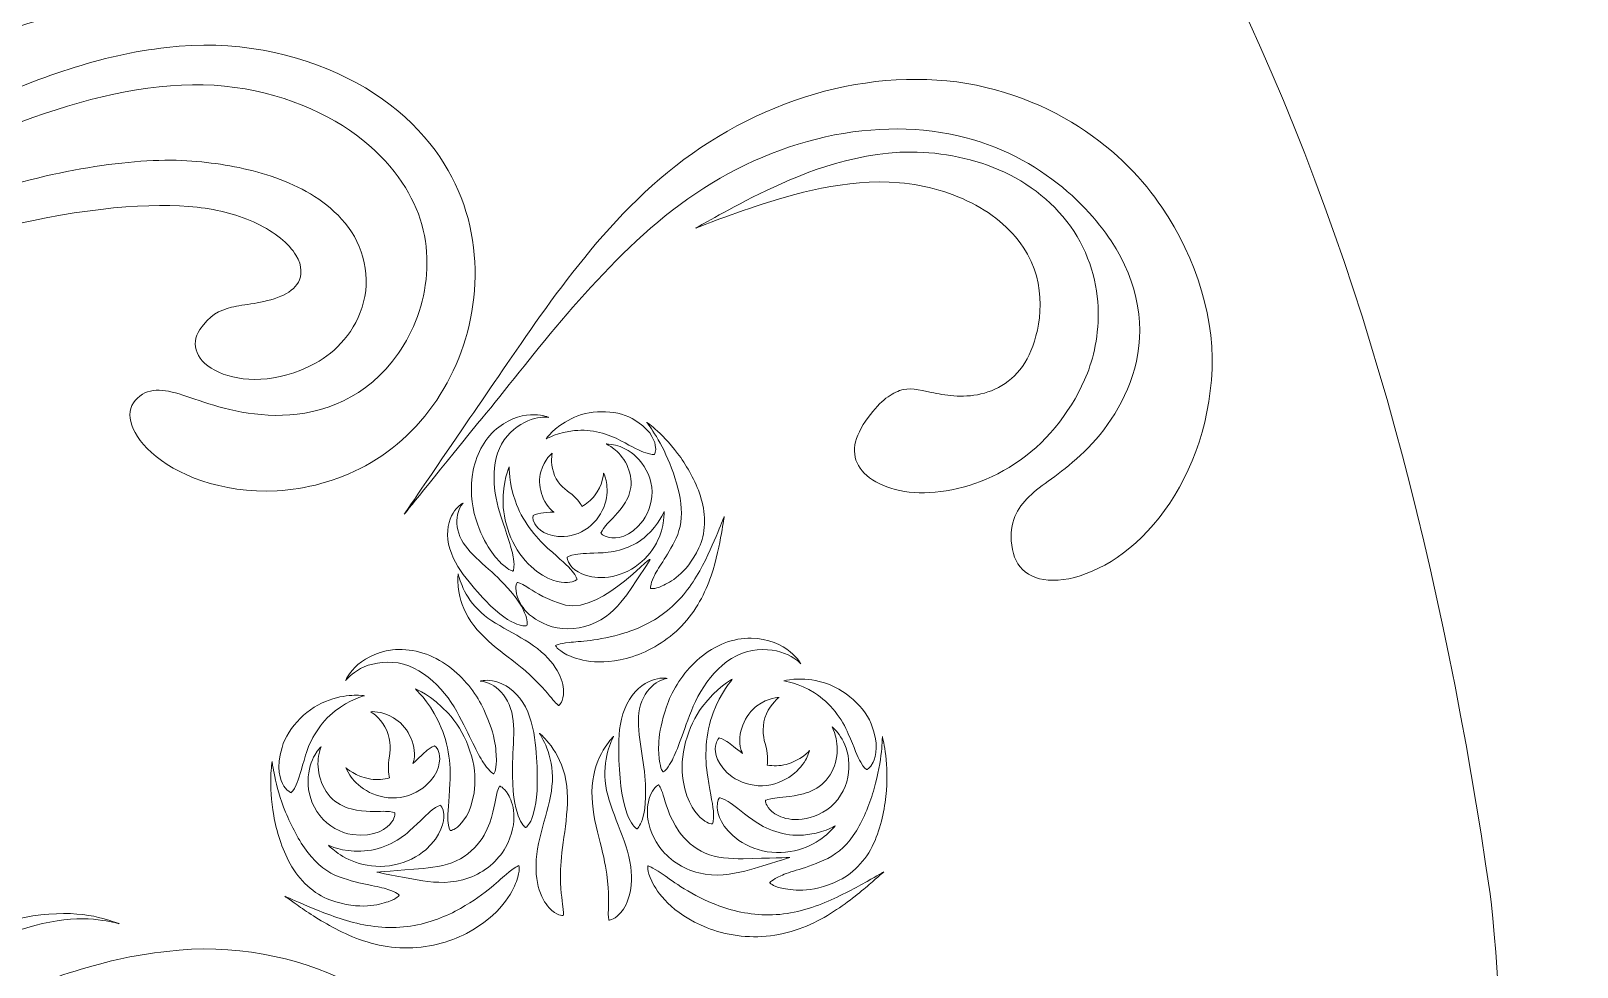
# Model space of a CAD drawing. Extents: x 359 to 483, y -510 to -85.
# Drawn here: x 439.47 to 482.82, y -238.26 to -212.01 of the extents above; entities that cross this region are included whole.
import ezdxf

# ---------------------------------------------------------------- set-up
doc = ezdxf.new("R2010")
doc.units = 0
doc.header["$MEASUREMENT"] = 0
doc.layers.add('Layer 1', color=7, linetype='Continuous')

msp = doc.modelspace()

# ---------------------------------------------------------------- linework, layer by layer
at = {"layer": 'Layer 1', "lineweight": 0}
for points, knots in [([(480.384, -236.21), (477.778, -218.221), (471.8, -202.258), (457.192, -190.652), (456.27, -189.919), (455.329, -189.239), (454.378, -188.583), (454.375, -188.577), (454.375, -188.574), (454.372, -188.568), (452.72, -185.571), (444.486, -174.406), (443.343, -166.788), (443.113, -165.25), (443.023, -163.689), (442.923, -162.139), (442.516, -155.827), (442.299, -149.504), (441.696, -143.205), (441.4, -140.11), (441.039, -137.006), (440.409, -133.958), (439.927, -131.628), (439.549, -128.164), (437.361, -126.737), (435.822, -125.733), (433.515, -125.783), (431.765, -125.417), (429.415, -124.926), (427.103, -124.275), (424.81, -123.567), (424.638, -123.514), (424.466, -123.476), (424.294, -123.43), (423.24, -120.997), (423.108, -118.615), (423.164, -117.16), (426.49, -115.522), (428.87, -111.133), (428.857, -105.967), (428.844, -100.129), (425.783, -95.293), (421.768, -94.311), (423.648, -93.525), (424.872, -91.484), (424.391, -89.236), (424.033, -87.566), (422.678, -86.221), (421.006, -85.876), (418.135, -85.282), (415.613, -87.462), (415.619, -90.226), (415.624, -92.127), (416.825, -93.741), (418.506, -94.37), (414.609, -95.495), (411.688, -100.28), (411.702, -106.008), (411.714, -111.174), (414.114, -115.551), (417.448, -117.174), (417.51, -118.618), (417.393, -120.978), (416.37, -123.399), (413.705, -123.916), (411.064, -124.78), (408.486, -125.448), (406.503, -125.963), (404.179, -125.643), (402.395, -126.819), (400.214, -128.258), (399.852, -131.723), (399.381, -134.055), (398.765, -137.106), (398.42, -140.212), (398.138, -143.309), (397.565, -149.61), (397.378, -155.934), (397.001, -162.248), (396.908, -163.799), (396.826, -165.36), (396.603, -166.899), (395.496, -174.522), (387.038, -186.635), (385.4, -189.64), (385.399, -189.643), (385.399, -189.644), (385.397, -189.647), (384.881, -190.029), (384.367, -190.419), (383.86, -190.826), (369.308, -202.502), (363.405, -218.492), (360.884, -236.493), (359.233, -248.287), (359.066, -443.788), (359.066, -443.788), (359.066, -479.813), (384.682, -509.503), (420.707, -509.503), (420.707, -509.503), (420.707, -509.503), (420.707, -509.503), (456.731, -509.503), (482.824, -479.813), (482.824, -443.788), (482.824, -443.788), (482.092, -247.996), (480.384, -236.21)], [0, 0, 0, 0, 1, 1, 1, 2, 2, 2, 3, 3, 3, 4, 4, 4, 5, 5, 5, 6, 6, 6, 7, 7, 7, 8, 8, 8, 9, 9, 9, 10, 10, 10, 11, 11, 11, 12, 12, 12, 13, 13, 13, 14, 14, 14, 15, 15, 15, 16, 16, 16, 17, 17, 17, 18, 18, 18, 19, 19, 19, 20, 20, 20, 21, 21, 21, 22, 22, 22, 23, 23, 23, 24, 24, 24, 25, 25, 25, 26, 26, 26, 27, 27, 27, 28, 28, 28, 29, 29, 29, 30, 30, 30, 31, 31, 31, 32, 32, 32, 33, 33, 33, 34, 34, 34, 35, 35, 35, 36, 36, 36, 36]), ([(423.083, -213.668), (423.524, -213.466), (423.829, -213.483), (424.079, -213.576), (424.329, -213.675), (424.533, -213.88), (424.863, -214.154), (425.494, -214.7), (426.813, -215.433), (428.423, -215.254), (429.209, -215.194), (430.443, -214.977), (431.821, -214.48), (433.201, -213.998), (434.717, -213.272), (436.162, -212.613), (437.6, -211.932), (439.067, -211.446), (440.18, -211.418), (440.733, -211.392), (441.183, -211.467), (441.482, -211.55), (441.782, -211.629), (441.94, -211.699), (441.94, -211.699), (441.94, -211.699), (441.773, -211.648), (441.471, -211.603), (441.169, -211.555), (440.725, -211.533), (440.198, -211.617), (439.134, -211.765), (437.8, -212.371), (436.455, -213.181), (435.094, -213.976), (433.636, -214.856), (432.22, -215.483), (430.814, -216.123), (429.441, -216.46), (428.539, -216.528), (426.77, -216.727), (424.927, -216.641), (423.684, -215.91), (423.07, -215.555), (422.651, -215.061), (422.549, -214.632), (422.439, -214.2), (422.632, -213.874), (423.083, -213.668)], [0, 0, 0, 0, 1, 1, 1, 2, 2, 2, 3, 3, 3, 4, 4, 4, 5, 5, 5, 6, 6, 6, 7, 7, 7, 8, 8, 8, 9, 9, 9, 10, 10, 10, 11, 11, 11, 12, 12, 12, 13, 13, 13, 14, 14, 14, 15, 15, 15, 16, 16, 16, 16]), ([(448.851, -224.201), (448.026, -224.643), (447.163, -224.861), (446.373, -224.903), (444.783, -224.986), (443.508, -224.44), (442.85, -223.833), (442.177, -223.216), (442.093, -222.635), (442.455, -222.305), (442.813, -221.972), (443.25, -222.062), (443.836, -222.257), (444.418, -222.452), (445.236, -222.768), (446.316, -222.789), (447.381, -222.805), (448.685, -222.452), (449.606, -221.268), (450.527, -220.137), (450.963, -218.237), (450.13, -216.696), (449.746, -215.925), (448.966, -215.046), (447.776, -214.416), (446.59, -213.789), (445.042, -213.398), (443.379, -213.548), (441.704, -213.666), (439.948, -214.224), (438.224, -214.942), (436.495, -215.657), (434.773, -216.525), (433.016, -217.192), (431.267, -217.865), (429.464, -218.318), (427.778, -218.333), (426.084, -218.343), (424.58, -217.873), (423.464, -217.236), (422.339, -216.598), (421.633, -215.777), (421.251, -215.167), (421.067, -214.855), (420.936, -214.605), (420.871, -214.424), (420.798, -214.248), (420.759, -214.155), (420.759, -214.155), (420.759, -214.155), (420.802, -214.246), (420.884, -214.419), (420.957, -214.595), (421.101, -214.837), (421.297, -215.137), (421.704, -215.722), (422.436, -216.492), (423.56, -217.06), (424.672, -217.628), (426.152, -218.012), (427.764, -217.928), (429.384, -217.84), (431.096, -217.33), (432.776, -216.599), (434.463, -215.875), (436.133, -214.943), (437.873, -214.141), (439.606, -213.339), (441.436, -212.668), (443.279, -212.473), (445.128, -212.243), (446.933, -212.624), (448.337, -213.328), (449.755, -214.031), (450.769, -215.109), (451.267, -216.109), (451.797, -217.094), (451.986, -218.237), (451.905, -219.289), (451.817, -220.348), (451.483, -221.352), (450.946, -222.201), (450.42, -223.056), (449.672, -223.748), (448.851, -224.201)], [0, 0, 0, 0, 1, 1, 1, 2, 2, 2, 3, 3, 3, 4, 4, 4, 5, 5, 5, 6, 6, 6, 7, 7, 7, 8, 8, 8, 9, 9, 9, 10, 10, 10, 11, 11, 11, 12, 12, 12, 13, 13, 13, 14, 14, 14, 15, 15, 15, 16, 16, 16, 17, 17, 17, 18, 18, 18, 19, 19, 19, 20, 20, 20, 21, 21, 21, 22, 22, 22, 23, 23, 23, 24, 24, 24, 25, 25, 25, 26, 26, 26, 27, 27, 27, 28, 28, 28, 28]), ([(472.569, -221.799), (472.44, -223.431), (471.799, -224.866), (470.942, -225.848), (470.105, -226.853), (469.034, -227.362), (468.269, -227.409), (467.882, -227.437), (467.569, -227.354), (467.35, -227.178), (467.132, -227.009), (467.013, -226.761), (466.969, -226.427), (466.891, -225.777), (467.122, -225.404), (467.456, -225.067), (467.791, -224.729), (468.311, -224.464), (468.894, -223.91), (469.479, -223.384), (470.118, -222.555), (470.418, -221.468), (470.727, -220.409), (470.539, -219.047), (469.759, -217.899), (469.38, -217.328), (468.788, -216.645), (467.94, -216.049), (467.088, -215.459), (466.008, -214.97), (464.737, -214.82), (463.476, -214.659), (462.074, -214.809), (460.734, -215.262), (459.389, -215.71), (458.128, -216.45), (457.043, -217.368), (454.871, -219.219), (453.276, -221.496), (451.991, -223.022), (450.731, -224.578), (449.932, -225.564), (449.932, -225.564), (449.932, -225.564), (450.648, -224.516), (451.777, -222.862), (452.346, -222.037), (453.004, -221.056), (453.759, -219.99), (454.52, -218.929), (455.39, -217.783), (456.472, -216.735), (457.544, -215.683), (458.87, -214.764), (460.325, -214.17), (461.777, -213.568), (463.366, -213.284), (464.872, -213.387), (466.38, -213.474), (467.782, -214.009), (468.845, -214.691), (469.919, -215.38), (470.688, -216.216), (471.175, -216.947), (472.159, -218.388), (472.713, -220.143), (472.569, -221.799)], [0, 0, 0, 0, 1, 1, 1, 2, 2, 2, 3, 3, 3, 4, 4, 4, 5, 5, 5, 6, 6, 6, 7, 7, 7, 8, 8, 8, 9, 9, 9, 10, 10, 10, 11, 11, 11, 12, 12, 12, 13, 13, 13, 14, 14, 14, 15, 15, 15, 16, 16, 16, 17, 17, 17, 18, 18, 18, 19, 19, 19, 20, 20, 20, 21, 21, 21, 22, 22, 22, 22]), ([(462.773, -224.341), (462.455, -223.964), (462.498, -223.496), (462.874, -222.948), (463.238, -222.416), (463.555, -222.194), (463.826, -222.096), (464.1, -222.002), (464.352, -222.067), (464.72, -222.148), (465.079, -222.222), (465.573, -222.315), (466.105, -222.188), (466.631, -222.074), (467.176, -221.716), (467.456, -221.093), (467.734, -220.513), (468.011, -219.346), (467.412, -218.27), (467.11, -217.737), (466.605, -217.242), (465.961, -216.893), (465.319, -216.545), (464.567, -216.328), (463.82, -216.265), (462.309, -216.145), (460.837, -216.578), (459.806, -216.92), (458.766, -217.275), (458.113, -217.538), (458.113, -217.538), (458.113, -217.538), (458.715, -217.181), (459.703, -216.674), (460.69, -216.186), (462.104, -215.514), (463.832, -215.412), (464.692, -215.371), (465.599, -215.502), (466.451, -215.835), (467.299, -216.167), (468.086, -216.742), (468.619, -217.488), (469.158, -218.239), (469.386, -219.131), (469.396, -219.891), (469.405, -220.658), (469.231, -221.319), (469.01, -221.796), (468.589, -222.752), (467.888, -223.61), (467.052, -224.148), (466.226, -224.697), (465.31, -224.951), (464.523, -224.961), (463.735, -224.97), (463.082, -224.714), (462.773, -224.341)], [0, 0, 0, 0, 1, 1, 1, 2, 2, 2, 3, 3, 3, 4, 4, 4, 5, 5, 5, 6, 6, 6, 7, 7, 7, 8, 8, 8, 9, 9, 9, 10, 10, 10, 11, 11, 11, 12, 12, 12, 13, 13, 13, 14, 14, 14, 15, 15, 15, 16, 16, 16, 17, 17, 17, 18, 18, 18, 19, 19, 19, 19]), ([(438.659, -217.522), (436.41, -218.055), (433.875, -218.93), (431.377, -219.288), (430.132, -219.47), (428.907, -219.528), (427.791, -219.426), (426.677, -219.324), (425.681, -219.08), (424.886, -218.757), (424.085, -218.445), (423.496, -218.047), (423.13, -217.733), (422.949, -217.572), (422.814, -217.441), (422.733, -217.341), (422.649, -217.245), (422.604, -217.194), (422.604, -217.194), (422.604, -217.194), (422.782, -217.401), (423.164, -217.69), (423.549, -217.974), (424.152, -218.321), (424.953, -218.569), (425.749, -218.828), (426.734, -218.997), (427.814, -219.022), (428.894, -219.046), (430.073, -218.912), (431.264, -218.659), (433.656, -218.158), (436.087, -217.151), (438.381, -216.479), (440.666, -215.786), (442.83, -215.514), (444.255, -215.683), (444.962, -215.753), (445.666, -215.89), (446.333, -216.128), (446.995, -216.372), (447.65, -216.703), (448.178, -217.284), (448.727, -217.865), (449.008, -218.785), (448.797, -219.607), (448.591, -220.435), (448.005, -221.017), (447.448, -221.326), (446.342, -221.919), (445.363, -221.849), (444.736, -221.582), (444.096, -221.294), (443.926, -220.797), (444.202, -220.386), (444.466, -219.98), (444.749, -219.845), (445.092, -219.757), (445.426, -219.675), (445.98, -219.654), (446.473, -219.45), (446.693, -219.359), (446.87, -219.226), (446.967, -219.054), (447.059, -218.885), (447.091, -218.607), (446.899, -218.298), (446.704, -217.971), (446.293, -217.644), (445.803, -217.408), (445.308, -217.171), (444.736, -217.016), (444.125, -216.955), (442.91, -216.808), (440.909, -216.963), (438.659, -217.522)], [0, 0, 0, 0, 1, 1, 1, 2, 2, 2, 3, 3, 3, 4, 4, 4, 5, 5, 5, 6, 6, 6, 7, 7, 7, 8, 8, 8, 9, 9, 9, 10, 10, 10, 11, 11, 11, 12, 12, 12, 13, 13, 13, 14, 14, 14, 15, 15, 15, 16, 16, 16, 17, 17, 17, 18, 18, 18, 19, 19, 19, 20, 20, 20, 21, 21, 21, 22, 22, 22, 23, 23, 23, 24, 24, 24, 25, 25, 25, 25]), ([(453.589, -222.88), (453.355, -222.932), (453.052, -223.096), (452.823, -223.372), (452.336, -223.925), (452.4, -224.866), (452.61, -225.496), (452.815, -226.147), (452.97, -226.554), (452.999, -226.81), (453.037, -227.064), (452.989, -227.156), (452.989, -227.156), (452.989, -227.156), (452.885, -227.149), (452.693, -226.975), (452.51, -226.796), (452.189, -226.469), (451.941, -225.693), (451.824, -225.303), (451.773, -224.812), (451.87, -224.33), (451.959, -223.848), (452.23, -223.382), (452.584, -223.118), (452.933, -222.85), (453.317, -222.762), (453.577, -222.771), (453.841, -222.775), (453.98, -222.847), (453.98, -222.847), (453.98, -222.847), (453.825, -222.82), (453.589, -222.88)], [0, 0, 0, 0, 1, 1, 1, 2, 2, 2, 3, 3, 3, 4, 4, 4, 5, 5, 5, 6, 6, 6, 7, 7, 7, 8, 8, 8, 9, 9, 9, 10, 10, 10, 11, 11, 11, 11]), ([(456.976, -223.626), (457.009, -223.807), (456.95, -223.883), (456.95, -223.883), (456.95, -223.883), (456.859, -223.897), (456.706, -223.845), (456.549, -223.795), (456.345, -223.678), (456.008, -223.501), (455.676, -223.316), (455.176, -223.166), (454.714, -223.218), (454.257, -223.256), (453.915, -223.451), (453.915, -223.451), (453.915, -223.451), (454.129, -223.119), (454.616, -222.884), (455.085, -222.632), (455.848, -222.611), (456.325, -222.88), (456.804, -223.134), (456.943, -223.453), (456.976, -223.626)], [0, 0, 0, 0, 1, 1, 1, 2, 2, 2, 3, 3, 3, 4, 4, 4, 5, 5, 5, 6, 6, 6, 7, 7, 7, 8, 8, 8, 8]), ([(458.266, -225.136), (458.406, -225.578), (458.381, -226.122), (458.199, -226.507), (457.825, -227.272), (457.387, -227.461), (457.172, -227.575), (456.938, -227.675), (456.84, -227.644), (456.84, -227.644), (456.84, -227.644), (456.825, -227.543), (456.933, -227.322), (457.025, -227.097), (457.303, -226.772), (457.56, -226.231), (457.683, -225.959), (457.741, -225.638), (457.691, -225.258), (457.644, -224.883), (457.519, -224.482), (457.382, -224.142), (457.105, -223.453), (456.736, -222.984), (456.736, -222.984), (456.736, -222.984), (457.228, -223.321), (457.687, -223.974), (457.914, -224.3), (458.134, -224.688), (458.266, -225.136)], [0, 0, 0, 0, 1, 1, 1, 2, 2, 2, 3, 3, 3, 4, 4, 4, 5, 5, 5, 6, 6, 6, 7, 7, 7, 8, 8, 8, 9, 9, 9, 10, 10, 10, 10]), ([(456.633, -225.74), (456.271, -226.224), (455.86, -226.254), (455.683, -226.218), (455.49, -226.177), (455.451, -226.087), (455.451, -226.087), (455.451, -226.087), (455.485, -226), (455.589, -225.882), (455.689, -225.76), (455.858, -225.618), (456.065, -225.338), (456.164, -225.196), (456.262, -225.019), (456.287, -224.815), (456.317, -224.61), (456.272, -224.371), (456.174, -224.172), (456.077, -223.972), (455.933, -223.817), (455.811, -223.724), (455.688, -223.631), (455.597, -223.592), (455.597, -223.592), (455.597, -223.592), (455.694, -223.587), (455.857, -223.626), (456.018, -223.665), (456.246, -223.764), (456.451, -223.961), (456.654, -224.156), (456.834, -224.453), (456.875, -224.8), (456.921, -225.15), (456.804, -225.502), (456.633, -225.74)], [0, 0, 0, 0, 1, 1, 1, 2, 2, 2, 3, 3, 3, 4, 4, 4, 5, 5, 5, 6, 6, 6, 7, 7, 7, 8, 8, 8, 9, 9, 9, 10, 10, 10, 11, 11, 11, 12, 12, 12, 12]), ([(454.134, -225.502), (453.807, -225.275), (453.65, -224.717), (453.769, -224.37), (453.866, -224.006), (454.084, -223.853), (454.084, -223.853), (454.084, -223.853), (454.029, -224.111), (454.117, -224.375), (454.199, -224.653), (454.405, -224.84), (454.563, -224.953), (454.754, -225.087), (454.86, -225.239), (454.916, -225.343), (455.046, -225.272), (455.17, -225.181), (455.267, -225.05), (455.505, -224.756), (455.525, -224.408), (455.525, -224.408), (455.525, -224.408), (455.563, -224.481), (455.594, -224.618), (455.626, -224.754), (455.642, -224.96), (455.585, -225.193), (455.528, -225.424), (455.395, -225.68), (455.176, -225.872), (454.958, -226.069), (454.671, -226.172), (454.424, -226.189), (453.917, -226.212), (453.673, -225.971), (453.596, -225.833), (453.514, -225.683), (453.551, -225.595), (453.551, -225.595), (453.551, -225.595), (453.631, -225.55), (453.769, -225.53), (453.862, -225.514), (453.988, -225.509), (454.137, -225.504), (454.136, -225.503), (454.135, -225.503), (454.134, -225.502)], [0, 0, 0, 0, 1, 1, 1, 2, 2, 2, 3, 3, 3, 4, 4, 4, 5, 5, 5, 6, 6, 6, 7, 7, 7, 8, 8, 8, 9, 9, 9, 10, 10, 10, 11, 11, 11, 12, 12, 12, 13, 13, 13, 14, 14, 14, 15, 15, 15, 16, 16, 16, 16]), ([(453.965, -226.519), (454.311, -226.832), (454.528, -227.011), (454.645, -227.157), (454.764, -227.299), (454.78, -227.392), (454.78, -227.392), (454.78, -227.392), (454.718, -227.467), (454.513, -227.48), (454.317, -227.488), (453.941, -227.436), (453.491, -227.03), (453.031, -226.632), (452.71, -225.862), (452.71, -225.257), (452.689, -224.645), (452.878, -224.236), (452.878, -224.236), (452.878, -224.236), (452.868, -224.687), (453.052, -225.195), (453.225, -225.713), (453.613, -226.213), (453.965, -226.519)], [0, 0, 0, 0, 1, 1, 1, 2, 2, 2, 3, 3, 3, 4, 4, 4, 5, 5, 5, 6, 6, 6, 7, 7, 7, 8, 8, 8, 8]), ([(451.497, -226.187), (451.695, -226.67), (452.323, -227.071), (452.715, -227.501), (453.506, -228.321), (453.375, -228.686), (453.375, -228.686), (453.375, -228.686), (453.005, -228.805), (452.214, -227.984), (452.016, -227.775), (451.805, -227.537), (451.592, -227.251), (451.382, -226.967), (451.195, -226.618), (451.158, -226.268), (451.12, -225.922), (451.225, -225.628), (451.348, -225.465), (451.472, -225.299), (451.583, -225.251), (451.583, -225.251), (451.583, -225.251), (451.498, -225.34), (451.445, -225.514), (451.391, -225.686), (451.393, -225.944), (451.497, -226.187)], [0, 0, 0, 0, 1, 1, 1, 2, 2, 2, 3, 3, 3, 4, 4, 4, 5, 5, 5, 6, 6, 6, 7, 7, 7, 8, 8, 8, 9, 9, 9, 9]), ([(454.493, -229.501), (454.208, -229.351), (454.176, -229.242), (454.176, -229.242), (454.176, -229.242), (454.271, -229.187), (454.561, -229.16), (454.848, -229.118), (455.337, -229.131), (456.118, -228.893), (456.507, -228.771), (456.94, -228.569), (457.314, -228.265), (457.689, -227.969), (457.994, -227.556), (458.22, -227.15), (458.447, -226.745), (458.609, -226.354), (458.725, -226.075), (458.839, -225.795), (458.908, -225.624), (458.908, -225.624), (458.908, -225.624), (458.878, -225.806), (458.829, -226.105), (458.775, -226.405), (458.697, -226.824), (458.538, -227.292), (458.38, -227.758), (458.121, -228.279), (457.713, -228.697), (457.313, -229.115), (456.803, -229.409), (456.33, -229.557), (455.367, -229.848), (454.77, -229.634), (454.493, -229.501)], [0, 0, 0, 0, 1, 1, 1, 2, 2, 2, 3, 3, 3, 4, 4, 4, 5, 5, 5, 6, 6, 6, 7, 7, 7, 8, 8, 8, 9, 9, 9, 10, 10, 10, 11, 11, 11, 12, 12, 12, 12]), ([(457.222, -225.487), (457.222, -225.487), (457.228, -225.583), (457.209, -225.745), (457.189, -225.905), (457.134, -226.134), (457.005, -226.374), (456.878, -226.612), (456.674, -226.858), (456.41, -227.037), (456.147, -227.218), (455.833, -227.316), (455.56, -227.335), (455.004, -227.365), (454.718, -227.146), (454.604, -227.009), (454.487, -226.863), (454.504, -226.769), (454.504, -226.769), (454.504, -226.769), (454.579, -226.714), (454.739, -226.688), (454.9, -226.657), (455.133, -226.662), (455.51, -226.641), (455.887, -226.63), (456.386, -226.48), (456.729, -226.162), (457.077, -225.86), (457.222, -225.487), (457.222, -225.487)], [0, 0, 0, 0, 1, 1, 1, 2, 2, 2, 3, 3, 3, 4, 4, 4, 5, 5, 5, 6, 6, 6, 7, 7, 7, 8, 8, 8, 9, 9, 9, 10, 10, 10, 10]), ([(453.105, -227.477), (453.105, -227.477), (453.202, -227.493), (453.372, -227.6), (453.55, -227.695), (453.795, -227.906), (454.263, -228.045), (455.28, -228.546), (456.817, -226.714), (456.832, -226.831), (456.832, -226.831), (456.565, -227.264), (456.176, -227.819), (455.975, -228.092), (455.704, -228.412), (455.302, -228.601), (454.909, -228.79), (454.451, -228.818), (454.083, -228.717), (453.331, -228.487), (453.135, -228.005), (453.082, -227.793), (453.035, -227.554), (453.105, -227.477), (453.105, -227.477)], [0, 0, 0, 0, 1, 1, 1, 2, 2, 2, 3, 3, 3, 4, 4, 4, 5, 5, 5, 6, 6, 6, 7, 7, 7, 8, 8, 8, 8]), ([(454.398, -230.631), (454.364, -230.883), (454.267, -230.928), (454.267, -230.928), (454.267, -230.928), (454.185, -230.872), (454.06, -230.715), (453.929, -230.559), (453.754, -230.324), (453.322, -229.946), (452.91, -229.575), (452.109, -229.109), (451.726, -228.448), (451.537, -228.127), (451.469, -227.811), (451.449, -227.59), (451.43, -227.369), (451.448, -227.238), (451.448, -227.238), (451.448, -227.238), (451.474, -227.369), (451.555, -227.565), (451.635, -227.759), (451.78, -228.017), (452.004, -228.238), (452.441, -228.692), (453.224, -228.945), (453.777, -229.418), (454.322, -229.886), (454.435, -230.39), (454.398, -230.631)], [0, 0, 0, 0, 1, 1, 1, 2, 2, 2, 3, 3, 3, 4, 4, 4, 5, 5, 5, 6, 6, 6, 7, 7, 7, 8, 8, 8, 9, 9, 9, 10, 10, 10, 10]), ([(452.091, -230.891), (452.501, -231.689), (452.514, -232.195), (452.52, -232.476), (452.514, -232.761), (452.447, -232.844), (452.447, -232.844), (452.447, -232.844), (452.346, -232.808), (452.186, -232.575), (452.018, -232.348), (451.831, -231.903), (451.479, -231.223), (451.147, -230.555), (450.44, -229.76), (449.613, -229.717), (449.212, -229.684), (448.845, -229.798), (448.621, -229.944), (448.39, -230.085), (448.291, -230.23), (448.291, -230.23), (448.291, -230.23), (448.347, -230.065), (448.553, -229.859), (448.751, -229.651), (449.122, -229.426), (449.603, -229.369), (450.084, -229.304), (450.653, -229.461), (451.094, -229.769), (451.541, -230.072), (451.88, -230.496), (452.091, -230.891)], [0, 0, 0, 0, 1, 1, 1, 2, 2, 2, 3, 3, 3, 4, 4, 4, 5, 5, 5, 6, 6, 6, 7, 7, 7, 8, 8, 8, 9, 9, 9, 10, 10, 10, 11, 11, 11, 11]), ([(460.697, -229.509), (460.459, -229.388), (460.082, -229.312), (459.687, -229.387), (458.869, -229.516), (458.248, -230.381), (457.988, -231.079), (457.71, -231.792), (457.57, -232.255), (457.426, -232.498), (457.292, -232.746), (457.195, -232.793), (457.195, -232.793), (457.195, -232.793), (457.12, -232.717), (457.084, -232.434), (457.06, -232.154), (457.02, -231.65), (457.345, -230.813), (457.513, -230.398), (457.807, -229.942), (458.22, -229.594), (458.626, -229.241), (459.175, -229.026), (459.66, -229.039), (460.144, -229.046), (460.537, -229.231), (460.756, -229.417), (460.982, -229.601), (461.055, -229.759), (461.055, -229.759), (461.055, -229.759), (460.942, -229.625), (460.697, -229.509)], [0, 0, 0, 0, 1, 1, 1, 2, 2, 2, 3, 3, 3, 4, 4, 4, 5, 5, 5, 6, 6, 6, 7, 7, 7, 8, 8, 8, 9, 9, 9, 10, 10, 10, 11, 11, 11, 11]), ([(452.971, -232.901), (452.943, -232.258), (453.115, -231.444), (452.879, -230.903), (452.763, -230.629), (452.557, -230.427), (452.378, -230.337), (452.197, -230.244), (452.061, -230.244), (452.061, -230.244), (452.061, -230.244), (452.187, -230.197), (452.412, -230.233), (452.634, -230.269), (452.941, -230.421), (453.176, -230.721), (453.415, -231.024), (453.535, -231.441), (453.589, -231.827), (453.641, -232.217), (453.66, -232.571), (453.667, -232.89), (453.687, -234.155), (453.342, -234.352), (453.342, -234.352), (453.342, -234.352), (452.991, -234.166), (452.971, -232.901)], [0, 0, 0, 0, 1, 1, 1, 2, 2, 2, 3, 3, 3, 4, 4, 4, 5, 5, 5, 6, 6, 6, 7, 7, 7, 8, 8, 8, 9, 9, 9, 9]), ([(456.68, -232.904), (456.793, -234.165), (456.463, -234.386), (456.463, -234.386), (456.463, -234.386), (456.099, -234.227), (455.986, -232.966), (455.96, -232.648), (455.942, -232.294), (455.953, -231.901), (455.966, -231.511), (456.043, -231.084), (456.248, -230.758), (456.45, -230.435), (456.74, -230.252), (456.957, -230.193), (457.177, -230.133), (457.307, -230.167), (457.307, -230.167), (457.307, -230.167), (457.172, -230.181), (457.002, -230.292), (456.833, -230.401), (456.649, -230.623), (456.563, -230.908), (456.385, -231.471), (456.641, -232.262), (456.68, -232.904)], [0, 0, 0, 0, 1, 1, 1, 2, 2, 2, 3, 3, 3, 4, 4, 4, 5, 5, 5, 6, 6, 6, 7, 7, 7, 8, 8, 8, 9, 9, 9, 9]), ([(458.445, -232.928), (458.527, -233.448), (458.602, -233.754), (458.61, -233.958), (458.623, -234.159), (458.58, -234.246), (458.58, -234.246), (458.58, -234.246), (458.481, -234.261), (458.305, -234.126), (458.138, -233.993), (457.861, -233.686), (457.756, -233.029), (457.637, -232.372), (457.884, -231.491), (458.294, -230.966), (458.692, -230.421), (459.134, -230.191), (459.134, -230.191), (459.134, -230.191), (458.805, -230.566), (458.6, -231.133), (458.378, -231.699), (458.353, -232.411), (458.445, -232.928)], [0, 0, 0, 0, 1, 1, 1, 2, 2, 2, 3, 3, 3, 4, 4, 4, 5, 5, 5, 6, 6, 6, 7, 7, 7, 8, 8, 8, 8]), ([(462.388, -231.721), (462.227, -231.321), (461.881, -230.841), (461.438, -230.573), (461.009, -230.295), (460.578, -230.235), (460.578, -230.235), (460.578, -230.235), (460.679, -230.208), (460.856, -230.192), (461.032, -230.177), (461.287, -230.18), (461.571, -230.251), (462.145, -230.369), (462.803, -230.881), (463.024, -231.436), (463.258, -231.982), (463.165, -232.348), (463.084, -232.519), (462.995, -232.698), (462.901, -232.724), (462.901, -232.724), (462.901, -232.724), (462.822, -232.674), (462.736, -232.52), (462.644, -232.367), (462.56, -232.118), (462.388, -231.721)], [0, 0, 0, 0, 1, 1, 1, 2, 2, 2, 3, 3, 3, 4, 4, 4, 5, 5, 5, 6, 6, 6, 7, 7, 7, 8, 8, 8, 9, 9, 9, 9]), ([(447.996, -231.08), (447.582, -231.393), (447.289, -231.906), (447.17, -232.321), (447.041, -232.733), (446.983, -232.99), (446.908, -233.152), (446.839, -233.313), (446.765, -233.372), (446.765, -233.372), (446.765, -233.372), (446.669, -233.356), (446.562, -233.187), (446.463, -233.025), (446.333, -232.671), (446.508, -232.104), (446.67, -231.528), (447.27, -230.95), (447.829, -230.774), (448.105, -230.673), (448.358, -230.643), (448.534, -230.64), (448.712, -230.637), (448.816, -230.653), (448.816, -230.653), (448.816, -230.653), (448.393, -230.759), (447.996, -231.08)], [0, 0, 0, 0, 1, 1, 1, 2, 2, 2, 3, 3, 3, 4, 4, 4, 5, 5, 5, 6, 6, 6, 7, 7, 7, 8, 8, 8, 9, 9, 9, 9]), ([(451.483, -234.286), (451.322, -234.439), (451.222, -234.434), (451.222, -234.434), (451.222, -234.434), (451.17, -234.352), (451.162, -234.151), (451.149, -233.947), (451.191, -233.635), (451.218, -233.109), (451.256, -232.585), (451.157, -231.879), (450.876, -231.34), (450.613, -230.798), (450.247, -230.459), (450.247, -230.459), (450.247, -230.459), (450.711, -230.642), (451.163, -231.142), (451.626, -231.622), (451.963, -232.471), (451.914, -233.138), (451.878, -233.802), (451.635, -234.136), (451.483, -234.286)], [0, 0, 0, 0, 1, 1, 1, 2, 2, 2, 3, 3, 3, 4, 4, 4, 5, 5, 5, 6, 6, 6, 7, 7, 7, 8, 8, 8, 8]), ([(449.52, -232.349), (449.559, -232.125), (449.558, -231.803), (449.394, -231.526), (449.245, -231.252), (448.997, -231.102), (448.997, -231.102), (448.997, -231.102), (449.287, -231.063), (449.637, -231.276), (449.992, -231.462), (450.289, -232.011), (450.211, -232.436), (450.205, -232.483), (450.189, -232.516), (450.178, -232.557), (450.353, -232.392), (450.478, -232.26), (450.578, -232.181), (450.693, -232.085), (450.781, -232.057), (450.781, -232.057), (450.781, -232.057), (450.87, -232.096), (450.914, -232.274), (450.953, -232.439), (450.943, -232.808), (450.535, -233.178), (450.332, -233.355), (450.032, -233.497), (449.714, -233.516), (449.399, -233.538), (449.097, -233.447), (448.873, -233.315), (448.647, -233.182), (448.496, -233.012), (448.412, -232.884), (448.328, -232.754), (448.298, -232.668), (448.298, -232.668), (448.298, -232.668), (448.577, -232.932), (448.997, -232.99), (449.18, -233.022), (449.358, -233), (449.524, -232.954), (449.495, -232.838), (449.468, -232.633), (449.52, -232.349)], [0, 0, 0, 0, 1, 1, 1, 2, 2, 2, 3, 3, 3, 4, 4, 4, 5, 5, 5, 6, 6, 6, 7, 7, 7, 8, 8, 8, 9, 9, 9, 10, 10, 10, 11, 11, 11, 12, 12, 12, 13, 13, 13, 14, 14, 14, 15, 15, 15, 16, 16, 16, 16]), ([(458.769, -231.836), (458.769, -231.836), (458.86, -231.854), (458.985, -231.938), (459.095, -232.007), (459.225, -232.123), (459.423, -232.273), (459.407, -232.233), (459.388, -232.2), (459.376, -232.153), (459.254, -231.739), (459.493, -231.162), (459.826, -230.94), (460.151, -230.691), (460.444, -230.7), (460.444, -230.7), (460.444, -230.7), (460.213, -230.875), (460.094, -231.163), (459.96, -231.456), (459.992, -231.776), (460.054, -231.995), (460.136, -232.272), (460.131, -232.479), (460.114, -232.597), (460.283, -232.626), (460.463, -232.629), (460.642, -232.577), (461.053, -232.476), (461.303, -232.185), (461.303, -232.185), (461.303, -232.185), (461.282, -232.273), (461.212, -232.411), (461.142, -232.547), (461.01, -232.732), (460.799, -232.888), (460.59, -233.042), (460.299, -233.164), (459.983, -233.175), (459.665, -233.19), (459.352, -233.08), (459.132, -232.925), (458.687, -232.6), (458.639, -232.234), (458.661, -232.066), (458.686, -231.884), (458.769, -231.836), (458.769, -231.836)], [0, 0, 0, 0, 1, 1, 1, 2, 2, 2, 3, 3, 3, 4, 4, 4, 5, 5, 5, 6, 6, 6, 7, 7, 7, 8, 8, 8, 9, 9, 9, 10, 10, 10, 11, 11, 11, 12, 12, 12, 13, 13, 13, 14, 14, 14, 15, 15, 15, 16, 16, 16, 16]), ([(454.375, -236.495), (454.41, -236.714), (454.396, -236.814), (454.396, -236.814), (454.396, -236.814), (454.29, -236.848), (454.077, -236.674), (453.868, -236.51), (453.575, -236.033), (453.638, -235.245), (453.7, -234.45), (454.11, -233.628), (454.089, -232.922), (454.086, -232.57), (453.994, -232.254), (453.901, -232.04), (453.808, -231.824), (453.724, -231.703), (453.724, -231.703), (453.724, -231.703), (453.839, -231.793), (453.994, -231.984), (454.148, -232.174), (454.336, -232.477), (454.434, -232.875), (454.64, -233.689), (454.367, -234.674), (454.332, -235.298), (454.287, -235.943), (454.346, -236.273), (454.375, -236.495)], [0, 0, 0, 0, 1, 1, 1, 2, 2, 2, 3, 3, 3, 4, 4, 4, 5, 5, 5, 6, 6, 6, 7, 7, 7, 8, 8, 8, 9, 9, 9, 10, 10, 10, 10]), ([(455.577, -235.43), (455.477, -234.814), (455.102, -233.863), (455.222, -233.031), (455.278, -232.625), (455.434, -232.304), (455.567, -232.099), (455.701, -231.893), (455.806, -231.791), (455.806, -231.791), (455.806, -231.791), (455.735, -231.921), (455.665, -232.145), (455.595, -232.368), (455.536, -232.692), (455.57, -233.042), (455.623, -233.746), (456.117, -234.521), (456.262, -235.305), (456.406, -236.082), (456.165, -236.588), (455.975, -236.772), (455.781, -236.967), (455.672, -236.945), (455.672, -236.945), (455.672, -236.945), (455.648, -236.847), (455.659, -236.626), (455.665, -236.401), (455.689, -236.067), (455.577, -235.43)], [0, 0, 0, 0, 1, 1, 1, 2, 2, 2, 3, 3, 3, 4, 4, 4, 5, 5, 5, 6, 6, 6, 7, 7, 7, 8, 8, 8, 9, 9, 9, 10, 10, 10, 10]), ([(461.322, -234.072), (460.686, -234.235), (460.316, -233.986), (460.186, -233.842), (460.046, -233.683), (460.069, -233.585), (460.069, -233.585), (460.069, -233.585), (460.154, -233.541), (460.324, -233.522), (460.493, -233.495), (460.744, -233.503), (461.132, -233.402), (461.324, -233.346), (461.539, -233.255), (461.705, -233.087), (461.874, -232.922), (461.998, -232.677), (462.048, -232.433), (462.099, -232.189), (462.076, -231.954), (462.032, -231.79), (461.987, -231.625), (461.934, -231.529), (461.934, -231.529), (461.934, -231.529), (462.02, -231.594), (462.13, -231.742), (462.238, -231.89), (462.361, -232.133), (462.396, -232.443), (462.431, -232.749), (462.376, -233.124), (462.171, -233.445), (461.969, -233.771), (461.63, -233.986), (461.322, -234.072)], [0, 0, 0, 0, 1, 1, 1, 2, 2, 2, 3, 3, 3, 4, 4, 4, 5, 5, 5, 6, 6, 6, 7, 7, 7, 8, 8, 8, 9, 9, 9, 10, 10, 10, 11, 11, 11, 12, 12, 12, 12]), ([(463.136, -234.71), (462.948, -235.183), (462.554, -235.625), (462.135, -235.829), (461.291, -236.224), (460.783, -236.094), (460.519, -236.052), (460.248, -235.985), (460.185, -235.899), (460.185, -235.899), (460.185, -235.899), (460.243, -235.811), (460.491, -235.704), (460.729, -235.583), (461.199, -235.507), (461.811, -235.213), (462.112, -235.061), (462.393, -234.813), (462.613, -234.443), (462.832, -234.08), (462.999, -233.644), (463.113, -233.252), (463.344, -232.459), (463.342, -231.797), (463.342, -231.797), (463.342, -231.797), (463.523, -232.433), (463.456, -233.312), (463.42, -233.75), (463.336, -234.236), (463.136, -234.71)], [0, 0, 0, 0, 1, 1, 1, 2, 2, 2, 3, 3, 3, 4, 4, 4, 5, 5, 5, 6, 6, 6, 7, 7, 7, 8, 8, 8, 9, 9, 9, 10, 10, 10, 10]), ([(447.583, -232.994), (447.658, -233.231), (447.807, -233.461), (447.993, -233.608), (448.175, -233.757), (448.399, -233.826), (448.595, -233.861), (448.991, -233.921), (449.24, -233.887), (449.412, -233.896), (449.583, -233.897), (449.671, -233.932), (449.671, -233.932), (449.671, -233.932), (449.705, -234.027), (449.582, -234.2), (449.468, -234.357), (449.126, -234.643), (448.476, -234.547), (448.161, -234.494), (447.801, -234.315), (447.566, -234.012), (447.329, -233.715), (447.235, -233.348), (447.238, -233.04), (447.241, -232.727), (447.337, -232.473), (447.43, -232.315), (447.524, -232.156), (447.602, -232.082), (447.602, -232.082), (447.602, -232.082), (447.559, -232.183), (447.532, -232.352), (447.505, -232.52), (447.507, -232.756), (447.583, -232.994)], [0, 0, 0, 0, 1, 1, 1, 2, 2, 2, 3, 3, 3, 4, 4, 4, 5, 5, 5, 6, 6, 6, 7, 7, 7, 8, 8, 8, 9, 9, 9, 10, 10, 10, 11, 11, 11, 12, 12, 12, 12]), ([(446.609, -233.919), (446.764, -234.297), (446.976, -234.713), (447.232, -235.051), (447.489, -235.396), (447.794, -235.613), (448.109, -235.733), (448.749, -235.962), (449.224, -235.988), (449.473, -236.084), (449.732, -236.164), (449.798, -236.246), (449.798, -236.246), (449.798, -236.246), (449.744, -236.337), (449.482, -236.432), (449.224, -236.502), (448.732, -236.684), (447.852, -236.38), (447.413, -236.221), (446.975, -235.822), (446.739, -235.371), (446.49, -234.921), (446.356, -234.446), (446.275, -234.015), (446.116, -233.147), (446.23, -232.496), (446.23, -232.496), (446.23, -232.496), (446.297, -233.154), (446.609, -233.919)], [0, 0, 0, 0, 1, 1, 1, 2, 2, 2, 3, 3, 3, 4, 4, 4, 5, 5, 5, 6, 6, 6, 7, 7, 7, 8, 8, 8, 9, 9, 9, 10, 10, 10, 10]), ([(450.468, -235.495), (450.828, -235.464), (451.214, -235.397), (451.508, -235.227), (451.807, -235.06), (452.035, -234.803), (452.173, -234.561), (452.441, -234.071), (452.456, -233.704), (452.512, -233.491), (452.552, -233.272), (452.607, -233.188), (452.607, -233.188), (452.607, -233.188), (452.713, -233.198), (452.853, -233.423), (452.969, -233.631), (453.18, -234.155), (452.776, -234.911), (452.569, -235.273), (452.194, -235.604), (451.746, -235.764), (451.29, -235.93), (450.829, -235.897), (450.458, -235.843), (449.718, -235.721), (449.167, -235.599), (449.167, -235.599), (449.167, -235.599), (449.736, -235.554), (450.468, -235.495)], [0, 0, 0, 0, 1, 1, 1, 2, 2, 2, 3, 3, 3, 4, 4, 4, 5, 5, 5, 6, 6, 6, 7, 7, 7, 8, 8, 8, 9, 9, 9, 10, 10, 10, 10]), ([(456.852, -233.411), (456.967, -233.173), (457.072, -233.152), (457.072, -233.152), (457.072, -233.152), (457.135, -233.23), (457.198, -233.443), (457.276, -233.649), (457.329, -234.012), (457.647, -234.472), (457.81, -234.698), (458.063, -234.93), (458.378, -235.065), (458.688, -235.203), (459.079, -235.229), (459.44, -235.223), (460.175, -235.204), (460.745, -235.19), (460.745, -235.19), (460.745, -235.19), (460.21, -235.369), (459.487, -235.568), (459.123, -235.66), (458.669, -235.741), (458.198, -235.624), (457.735, -235.512), (457.328, -235.221), (457.084, -234.883), (456.604, -234.174), (456.758, -233.63), (456.852, -233.411)], [0, 0, 0, 0, 1, 1, 1, 2, 2, 2, 3, 3, 3, 4, 4, 4, 5, 5, 5, 6, 6, 6, 7, 7, 7, 8, 8, 8, 9, 9, 9, 10, 10, 10, 10]), ([(458.775, -233.514), (458.775, -233.514), (458.869, -233.523), (459.017, -233.617), (459.171, -233.708), (459.364, -233.886), (459.713, -234.136), (460.054, -234.396), (460.606, -234.606), (461.127, -234.559), (461.64, -234.529), (462.018, -234.3), (462.018, -234.3), (462.018, -234.3), (461.956, -234.386), (461.824, -234.509), (461.693, -234.63), (461.486, -234.785), (461.209, -234.897), (460.934, -235.009), (460.59, -235.074), (460.243, -235.042), (459.894, -235.013), (459.561, -234.879), (459.315, -234.708), (458.822, -234.352), (458.722, -233.975), (458.711, -233.783), (458.703, -233.581), (458.775, -233.514), (458.775, -233.514)], [0, 0, 0, 0, 1, 1, 1, 2, 2, 2, 3, 3, 3, 4, 4, 4, 5, 5, 5, 6, 6, 6, 7, 7, 7, 8, 8, 8, 9, 9, 9, 10, 10, 10, 10]), ([(448.721, -235.011), (449.244, -235.004), (449.771, -234.737), (450.084, -234.443), (450.404, -234.158), (450.578, -233.961), (450.721, -233.854), (450.859, -233.745), (450.951, -233.726), (450.951, -233.726), (450.951, -233.726), (451.029, -233.785), (451.043, -233.987), (451.051, -234.179), (450.992, -234.565), (450.539, -234.971), (450.312, -235.166), (449.995, -235.334), (449.651, -235.399), (449.309, -235.468), (448.961, -235.438), (448.675, -235.356), (448.388, -235.274), (448.165, -235.142), (448.022, -235.034), (447.879, -234.925), (447.808, -234.847), (447.808, -234.847), (447.808, -234.847), (448.208, -235.036), (448.721, -235.011)], [0, 0, 0, 0, 1, 1, 1, 2, 2, 2, 3, 3, 3, 4, 4, 4, 5, 5, 5, 6, 6, 6, 7, 7, 7, 8, 8, 8, 9, 9, 9, 10, 10, 10, 10]), ([(447.082, -236.492), (447.39, -236.624), (447.822, -236.81), (448.318, -236.956), (448.813, -237.104), (449.379, -237.195), (449.913, -237.138), (450.45, -237.088), (450.957, -236.908), (451.362, -236.698), (452.173, -236.268), (452.543, -235.862), (452.795, -235.664), (453.038, -235.452), (453.147, -235.417), (453.147, -235.417), (453.147, -235.417), (453.198, -235.523), (453.084, -235.858), (452.963, -236.173), (452.657, -236.797), (451.681, -237.317), (451.197, -237.569), (450.571, -237.738), (449.934, -237.725), (449.291, -237.72), (448.682, -237.519), (448.193, -237.281), (447.7, -237.042), (447.308, -236.777), (447.03, -236.588), (446.755, -236.394), (446.588, -236.276), (446.588, -236.276), (446.588, -236.276), (446.775, -236.358), (447.082, -236.492)], [0, 0, 0, 0, 1, 1, 1, 2, 2, 2, 3, 3, 3, 4, 4, 4, 5, 5, 5, 6, 6, 6, 7, 7, 7, 8, 8, 8, 9, 9, 9, 10, 10, 10, 11, 11, 11, 12, 12, 12, 12]), ([(456.768, -235.425), (456.768, -235.425), (456.88, -235.448), (457.144, -235.633), (457.415, -235.805), (457.825, -236.169), (458.677, -236.512), (459.102, -236.679), (459.624, -236.805), (460.164, -236.799), (460.7, -236.8), (461.254, -236.65), (461.731, -236.451), (462.21, -236.253), (462.619, -236.024), (462.912, -235.861), (463.203, -235.694), (463.381, -235.594), (463.381, -235.594), (463.381, -235.594), (463.227, -235.728), (462.974, -235.95), (462.717, -236.168), (462.354, -236.472), (461.889, -236.761), (461.428, -237.049), (460.843, -237.312), (460.204, -237.385), (459.572, -237.464), (458.932, -237.361), (458.425, -237.161), (457.4, -236.747), (457.03, -236.157), (456.877, -235.857), (456.728, -235.536), (456.768, -235.425), (456.768, -235.425)], [0, 0, 0, 0, 1, 1, 1, 2, 2, 2, 3, 3, 3, 4, 4, 4, 5, 5, 5, 6, 6, 6, 7, 7, 7, 8, 8, 8, 9, 9, 9, 10, 10, 10, 11, 11, 11, 12, 12, 12, 12]), ([(423.083, -239.017), (423.524, -238.814), (423.829, -238.831), (424.079, -238.924), (424.329, -239.023), (424.533, -239.229), (424.863, -239.502), (425.494, -240.048), (426.813, -240.781), (428.423, -240.603), (429.209, -240.542), (430.443, -240.325), (431.821, -239.828), (433.201, -239.346), (434.717, -238.62), (436.162, -237.961), (437.6, -237.281), (439.067, -236.794), (440.18, -236.767), (440.733, -236.74), (441.183, -236.815), (441.482, -236.898), (441.782, -236.977), (441.94, -237.047), (441.94, -237.047), (441.94, -237.047), (441.773, -236.996), (441.471, -236.952), (441.169, -236.904), (440.725, -236.881), (440.198, -236.966), (439.134, -237.113), (437.8, -237.719), (436.455, -238.529), (435.094, -239.324), (433.636, -240.205), (432.22, -240.831), (430.814, -241.471), (429.441, -241.808), (428.539, -241.877), (426.77, -242.075), (424.927, -241.99), (423.684, -241.258), (423.07, -240.904), (422.651, -240.409), (422.549, -239.98), (422.439, -239.548), (422.632, -239.222), (423.083, -239.017)], [0, 0, 0, 0, 1, 1, 1, 2, 2, 2, 3, 3, 3, 4, 4, 4, 5, 5, 5, 6, 6, 6, 7, 7, 7, 8, 8, 8, 9, 9, 9, 10, 10, 10, 11, 11, 11, 12, 12, 12, 13, 13, 13, 14, 14, 14, 15, 15, 15, 16, 16, 16, 16]), ([(442.85, -249.181), (442.177, -248.564), (442.093, -247.983), (442.455, -247.653), (442.813, -247.32), (443.25, -247.411), (443.836, -247.605), (444.418, -247.8), (445.236, -248.116), (446.316, -248.137), (447.381, -248.154), (448.685, -247.8), (449.606, -246.616), (450.527, -245.486), (450.963, -243.586), (450.13, -242.045), (449.746, -241.273), (448.966, -240.395), (447.776, -239.764), (446.59, -239.137), (445.042, -238.746), (443.379, -238.896), (441.704, -239.014), (439.948, -239.572), (438.224, -240.29), (436.495, -241.005), (434.773, -241.873), (433.016, -242.54), (431.267, -243.214), (429.464, -243.666), (427.778, -243.681), (426.084, -243.691), (424.58, -243.221), (423.464, -242.584), (422.339, -241.946), (421.633, -241.125), (421.251, -240.515), (421.067, -240.203), (420.936, -239.953), (420.871, -239.773), (420.798, -239.596), (420.759, -239.503), (420.759, -239.503), (420.759, -239.503), (420.802, -239.594), (420.884, -239.767), (420.957, -239.943), (421.101, -240.185), (421.297, -240.485), (421.704, -241.07), (422.436, -241.84), (423.56, -242.409), (424.672, -242.977), (426.152, -243.36), (427.764, -243.277), (429.384, -243.188), (431.096, -242.678), (432.776, -241.947), (434.463, -241.223), (436.133, -240.292), (437.873, -239.489), (439.606, -238.687), (441.436, -238.017), (443.279, -237.822), (445.128, -237.592), (446.933, -237.972), (448.337, -238.676), (449.755, -239.379), (450.769, -240.458), (451.267, -241.457), (451.797, -242.442), (451.986, -243.585), (451.905, -244.637), (451.817, -245.696), (451.483, -246.7), (450.946, -247.549), (450.42, -248.404), (449.672, -249.097), (448.851, -249.549), (448.026, -249.991), (447.163, -250.209), (446.373, -250.251), (444.783, -250.335), (443.508, -249.788), (442.85, -249.181)], [0, 0, 0, 0, 1, 1, 1, 2, 2, 2, 3, 3, 3, 4, 4, 4, 5, 5, 5, 6, 6, 6, 7, 7, 7, 8, 8, 8, 9, 9, 9, 10, 10, 10, 11, 11, 11, 12, 12, 12, 13, 13, 13, 14, 14, 14, 15, 15, 15, 16, 16, 16, 17, 17, 17, 18, 18, 18, 19, 19, 19, 20, 20, 20, 21, 21, 21, 22, 22, 22, 23, 23, 23, 24, 24, 24, 25, 25, 25, 26, 26, 26, 27, 27, 27, 28, 28, 28, 28])]:
    msp.add_open_spline(points, degree=3, knots=knots, dxfattribs=at)

doc.saveas('drawing.dxf')
